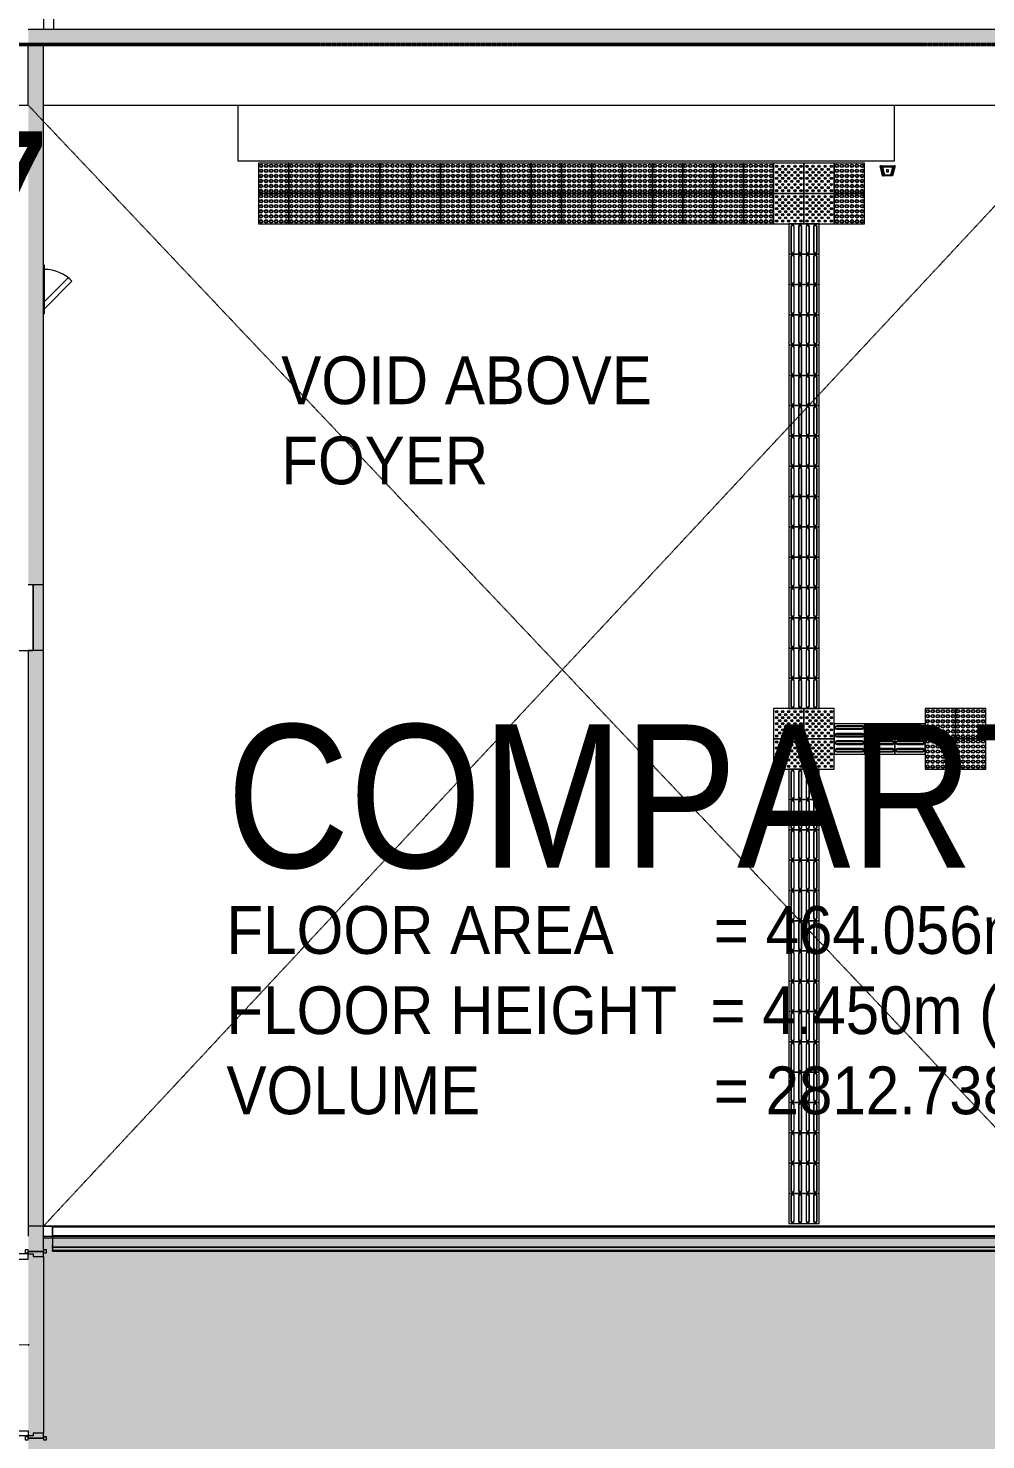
# Model space of a CAD drawing. Header units: millimetres. Extents: x 15878 to 679837, y -72324 to 391440.
# Drawn here: x 52639 to 62119, y 31742 to 45720 of the extents above; entities that cross this region are included whole.
import ezdxf

# ---------------------------------------------------------------- set-up
doc = ezdxf.new("R2010")
doc.units = ezdxf.units.MM
doc.linetypes.add('Demolished', pattern=[4.8, 3.2, -1.6])
doc.linetypes.add('Hidden', pattern=[7.14375, 4.7625, -2.38125])
for name, color, linetype, lineweight in [('A-DETL', 90, 'Continuous', 5), ('A-DETL-GENF', 92, 'Continuous', 5), ('A-DOOR', 31, 'Continuous', 5), ('A-DOOR-FRAM', 31, 'Continuous', 5), ('A-FLOR', 192, 'Continuous', 5), ('A-FLOR-HRAL', 11, 'Continuous', 5), ('A-GENM', 13, 'Continuous', 5), ('A-WALL', 113, 'Continuous', 5), ('A-WALL-PATT', 111, 'Continuous', 18), ('G-ANNO-TEXT', 231, 'Continuous', 5), ('S-BEAM', 12, 'Continuous', 5), ('S-COLS', 52, 'Continuous', 5)]:
    doc.layers.add(name, color=color, linetype=linetype, lineweight=lineweight)
doc.styles.add('Swis721 BT', font='swiss.ttf', dxfattribs={"width": 0.9, "height": 473.035439})
doc.styles.add('Swis721 BT_1', font='swiss.ttf', dxfattribs={"width": 0.85, "height": 1419.106317})

# ---------------------------------------------------------------- blocks, each defined once
blk = doc.blocks.new('DLN-Double Door__X03_ - _M31_1800 x 2450 _WH_-V3-1_F')
at = {"layer": 'A-DOOR', "color": 41}
for p, q in [((-850, -75), (-900, -75)), ((-900, -75), (-900, -975)), ((-850, -975), (-850, -75)), ((850, -75), (900, -75)), ((850, -975), (850, -75)), ((900, -75), (900, -975)), ((-900, -975), (-850, -975)), ((900, -975), (850, -975))]:
    blk.add_line(p, q, dxfattribs=at)
for centre, start, end in [((-900, -75), 270, 359.9923), ((900, -75), 180.0077, 270)]:
    blk.add_arc(centre, 900, start, end, dxfattribs=at)
at = {"layer": 'A-DOOR', "color": 253}
for centre, start, end in [((900, -75), 179.5, 180.0077), ((-900, -75), 359.9923, 0.5)]:
    blk.add_arc(centre, 900, start, end, dxfattribs=at)
at = {"layer": 'A-DOOR-FRAM', "color": 253}
for p, q in [((-910, 105), (-940, 105)), ((-940, 105), (-940, 75)), ((-940, 75), (-910, 75)), ((-875, 75), (-925, 75)), ((-925, 75), (-925, -75)), ((-910, 75), (-910, 105)), ((-875, -25), (-875, 75)), ((875, 75), (875, -25)), ((925, 75), (875, 75)), ((940, 105), (910, 105)), ((910, 105), (910, 75)), ((910, 75), (940, 75)), ((925, -75), (925, 75)), ((940, 75), (940, 105)), ((-900, -75), (-900, -25)), ((-900, -25), (-875, -25)), ((875, -25), (900, -25)), ((900, -25), (900, -75))]:
    blk.add_line(p, q, dxfattribs=at)
at = {"layer": 'A-DOOR-FRAM', "color": 41}
for p, q in [((-910, -75), (-940, -75)), ((-940, -75), (-940, -105)), ((-940, -105), (-910, -105)), ((-925, -75), (-900, -75)), ((-910, -105), (-910, -75)), ((900, -75), (925, -75)), ((940, -75), (910, -75)), ((910, -75), (910, -105)), ((910, -105), (940, -105)), ((940, -105), (940, -75))]:
    blk.add_line(p, q, dxfattribs=at)
blk = doc.blocks.new('DLN_Tactile - Hazard warning Tiles-3867762-1_F')
at = {"layer": 'A-GENM'}
for p, q in [((150, 150), (-150, 150)), ((-150, 150), (-150, -150)), ((150, -150), (150, 150)), ((-150, -150), (150, -150))]:
    blk.add_line(p, q, dxfattribs=at)
for centre, radius in [((-125, 125), 17.5), ((-75, 125), 17.5), ((-25, 125), 17.5), ((25, 125), 17.5), ((75, 125), 17.5), ((125, 125), 17.5), ((-125, 75), 17.5), ((-125, 25), 17.5), ((-125, 125), 12.5), ((-125, 75), 12.5), ((-125, 25), 12.5), ((-75, 75), 17.5), ((-75, 25), 17.5), ((-75, 125), 12.5), ((-75, 75), 12.5), ((-75, 25), 12.5), ((-25, 75), 17.5), ((-25, 25), 17.5), ((-25, 125), 12.5), ((-25, 75), 12.5), ((-25, 25), 12.5), ((25, 75), 17.5), ((25, 25), 17.5), ((25, 125), 12.5), ((25, 75), 12.5), ((25, 25), 12.5), ((75, 75), 17.5), ((75, 25), 17.5), ((75, 125), 12.5), ((75, 75), 12.5), ((75, 25), 12.5), ((125, 75), 17.5), ((125, 25), 17.5), ((125, 125), 12.5), ((125, 75), 12.5), ((125, 25), 12.5), ((-125, -25), 17.5), ((-125, -75), 17.5), ((-125, -125), 17.5), ((-125, -25), 12.5), ((-125, -75), 12.5), ((-125, -125), 12.5), ((-75, -25), 17.5), ((-75, -75), 17.5), ((-75, -125), 17.5), ((-75, -25), 12.5), ((-75, -75), 12.5), ((-75, -125), 12.5), ((-25, -25), 17.5), ((-25, -75), 17.5), ((-25, -125), 17.5), ((-25, -25), 12.5), ((-25, -75), 12.5), ((-25, -125), 12.5), ((25, -25), 17.5), ((25, -75), 17.5), ((25, -125), 17.5), ((25, -25), 12.5), ((25, -75), 12.5), ((25, -125), 12.5), ((75, -25), 17.5), ((75, -75), 17.5), ((75, -125), 17.5), ((75, -25), 12.5), ((75, -75), 12.5), ((75, -125), 12.5), ((125, -25), 17.5), ((125, -75), 17.5), ((125, -125), 17.5), ((125, -25), 12.5), ((125, -75), 12.5), ((125, -125), 12.5)]:
    blk.add_circle(centre, radius, dxfattribs=at)
blk = doc.blocks.new('DLN_Tactile - Positional Tiles-3867764-1_F')
at = {"layer": 'A-GENM'}
for p, q in [((150, 150), (-150, 150)), ((-150, 150), (-150, -150)), ((150, -150), (150, 150)), ((-150, -150), (150, -150))]:
    blk.add_line(p, q, dxfattribs=at)
for centre, radius in [((-120, 120), 11.5), ((-120, 60), 11.5), ((-120, 0), 11.5), ((-120, 120), 6), ((-120, 60), 6), ((-120, 0), 6), ((-90, 90), 11.5), ((-90, 30), 11.5), ((-90, 90), 6), ((-90, 30), 6), ((-60, 120), 11.5), ((-60, 60), 11.5), ((-60, 0), 11.5), ((-60, 120), 6), ((-60, 60), 6), ((-60, 0), 6), ((-30, 90), 11.5), ((-30, 30), 11.5), ((-30, 90), 6), ((-30, 30), 6), ((0, 120), 11.5), ((0, 60), 11.5), ((0, 0), 11.5), ((0, 120), 6), ((0, 60), 6), ((0, 0), 6), ((30, 90), 11.5), ((30, 30), 11.5), ((30, 90), 6), ((30, 30), 6), ((60, 120), 11.5), ((60, 60), 11.5), ((60, 0), 11.5), ((60, 120), 6), ((60, 60), 6), ((60, 0), 6), ((90, 90), 11.5), ((90, 30), 11.5), ((90, 90), 6), ((90, 30), 6), ((120, 120), 11.5), ((120, 60), 11.5), ((120, 0), 11.5), ((120, 120), 6), ((120, 60), 6), ((120, 0), 6), ((-120, -60), 11.5), ((-120, -120), 11.5), ((-120, -60), 6), ((-120, -120), 6), ((-90, -30), 11.5), ((-90, -90), 11.5), ((-90, -30), 6), ((-90, -90), 6), ((-60, -60), 11.5), ((-60, -120), 11.5), ((-60, -60), 6), ((-60, -120), 6), ((-30, -30), 11.5), ((-30, -90), 11.5), ((-30, -30), 6), ((-30, -90), 6), ((0, -60), 11.5), ((0, -120), 11.5), ((0, -60), 6), ((0, -120), 6), ((30, -30), 11.5), ((30, -90), 11.5), ((30, -30), 6), ((30, -90), 6), ((60, -60), 11.5), ((60, -120), 11.5), ((60, -60), 6), ((60, -120), 6), ((90, -30), 11.5), ((90, -90), 11.5), ((90, -30), 6), ((90, -90), 6), ((120, -60), 11.5), ((120, -120), 11.5), ((120, -60), 6), ((120, -120), 6)]:
    blk.add_circle(centre, radius, dxfattribs=at)
blk = doc.blocks.new('DLN_Tactile - Directional Tiles-3867766-1_F')
at = {"layer": 'A-GENM'}
for p, q in [((150, 150), (-150, 150)), ((-150, 150), (-150, -150)), ((150, -150), (150, 150)), ((-129.5, 125.5), (-129.5, -125.5)), ((-123.5, -125.5), (-123.5, 125.5)), ((-101.5, 125.5), (-101.5, -125.5)), ((-95.5, -125.5), (-95.5, 125.5)), ((-54.5, 125.5), (-54.5, -125.5)), ((-48.5, -125.5), (-48.5, 125.5)), ((-26.5, 125.5), (-26.5, -125.5)), ((-20.5, -125.5), (-20.5, 125.5)), ((20.5, 125.5), (20.5, -125.5)), ((26.5, -125.5), (26.5, 125.5)), ((48.5, 125.5), (48.5, -125.5)), ((54.5, -125.5), (54.5, 125.5)), ((95.5, 125.5), (95.5, -125.5)), ((101.5, -125.5), (101.5, 125.5)), ((123.5, 125.5), (123.5, -125.5)), ((129.5, -125.5), (129.5, 125.5)), ((-150, -150), (150, -150))]:
    blk.add_line(p, q, dxfattribs=at)
for centre, radius, start, end in [((-112.5, 125.5), 17, 360, 180), ((-37.5, 125.5), 17, 360, 180), ((37.5, 125.5), 17, 360, 180), ((112.5, 125.5), 17, 360, 180), ((-112.5, 125.5), 11, 360, 180), ((-37.5, 125.5), 11, 360, 180), ((37.5, 125.5), 11, 360, 180), ((112.5, 125.5), 11, 360, 180), ((-112.5, -125.5), 17, 180, 360), ((-112.5, -125.5), 11, 180, 360), ((-37.5, -125.5), 17, 180, 360), ((-37.5, -125.5), 11, 180, 360), ((37.5, -125.5), 17, 180, 360), ((37.5, -125.5), 11, 180, 360), ((112.5, -125.5), 17, 180, 360), ((112.5, -125.5), 11, 180, 360)]:
    blk.add_arc(centre, radius, start, end, dxfattribs=at)
blk = doc.blocks.new('DLN-Access Panel__AP12_ - _AP12_ 400 x 1100 _WH_-16942930-1_F')
at = {"layer": 'A-DOOR'}
h = blk.add_hatch(dxfattribs=at)
h.set_pattern_fill('FP_16', color=253, style=0, pattern_type=2)
h.set_pattern_definition([(315, (-43132.5, 52714.3), (1237.437, 1237.437), []), (315, (-41257.5, 52714.3), (1237.437, 1237.437), [])])
h.paths.add_polyline_path([(-240, -85), (240, -85), (240, -75), (-240, -75)], flags=0)
at = {"layer": 'A-DOOR', "color": 253}
for p, q in [((-240, -85), (-240, -75)), ((-240, -85), (240, -85)), ((-190, -85), (83, -358)), ((118, -322), (-119, -85)), ((240, -85), (240, -75)), ((83, -358), (118, -322))]:
    blk.add_line(p, q, dxfattribs=at)
blk.add_arc((-200, -75), 400, 315, 358.5193, dxfattribs=at)
blk = doc.blocks.new('Structural Framing 2 - Structural Framing 2-14365667-1_F')
at = {"layer": 'S-BEAM', "color": 253}
for p, q in [((37639, 45607), (37639, 45707)), ((38246, 45720), (38246, 45707)), ((52639, 45557), (52039, 45557)), ((52039, 37189), (52039, 39557)), ((52639, 39557), (52639, 33907)), ((37639, 38707), (37639, 37482)), ((37639, 37479), (37639, 37436)), ((37639, 37433), (37639, 37032)), ((52039, 37032), (52039, 37189)), ((37715, 37032), (37789, 37032)), ((52039, 36432), (52039, 37032)), ((37639, 34107), (37639, 36432)), ((37715, 36432), (37789, 36432)), ((52039, 35822), (52039, 36432)), ((52039, 34557), (52039, 34707)), ((37739, 34107), (37639, 34107)), ((37789, 34107), (37739, 34107)), ((52639, 33907), (52639, 33857)), ((52639, 33857), (52639, 33757))]:
    blk.add_line(p, q, dxfattribs=at)
at = {"layer": 'S-BEAM', "color": 41}
for p, q in [((38246, 41957), (38246, 41807)), ((40039, 41807), (40039, 41957)), ((40639, 41807), (40639, 41957)), ((38246, 40207), (37789, 40207)), ((40039, 33857), (40039, 33907)), ((40039, 33757), (40039, 33857)), ((40639, 33857), (40639, 33907)), ((40639, 33757), (40639, 33857))]:
    blk.add_line(p, q, dxfattribs=at)
blk = doc.blocks.new('DLN_Automatic Door Bollard - DLN_Automatic Door Bollard-15018911-1_F')
at = {"layer": 'A-GENM', "color": 253}
for p, q in [((-50, -50), (-75, 50)), ((-65, 50), (-75, 50)), ((-40, -50), (-65, 50)), ((-65, 50), (65, 50)), ((-32, -41), (-52, 41)), ((-52, 41), (52, 41)), ((-52, 41), (-32, -40)), ((-51, 42), (-51, 40)), ((51, 40), (-51, 40)), ((-51, 40), (-32, -40)), ((-10, 8), (-10, -8)), ((8, 10), (-8, 10)), ((10, -8), (10, 8)), ((52, 41), (32, -41)), ((32, -40), (52, 41)), ((32, -40), (51, 40)), ((65, 50), (40, -50)), ((75, 50), (50, -50)), ((51, 40), (51, 42)), ((75, 50), (65, 50)), ((-50, -50), (-40, -50)), ((40, -50), (-40, -50)), ((-32, -40), (32, -40)), ((32, -41), (-32, -41)), ((-8, -10), (8, -10)), ((50, -50), (40, -50))]:
    blk.add_line(p, q, dxfattribs=at)
for centre, major_axis, start_param, end_param in [((-8, 8), (-2, 0), 4.712389, 6.283185), ((8, 8), (2, 0), 0, 1.570796), ((-8, -8), (2, 0), 3.141593, 4.712389), ((8, -8), (-2, 0), 1.570796, 3.141593)]:
    blk.add_ellipse(centre, major_axis=major_axis, ratio=0.866025, start_param=start_param, end_param=end_param, dxfattribs=at)
blk = doc.blocks.new('Railings 7 - Railings 7-18739482-1_F')
at = {"layer": 'A-FLOR-HRAL', "color": 253}
for p, q in [((52879, 33766), (52879, 33847)), ((52879, 33847), (52879, 33766)), ((75192, 33847), (52879, 33847)), ((52879, 33766), (75273, 33766)), ((52879, 33758), (52879, 33766)), ((75280, 33758), (52879, 33758)), ((52879, 33757), (52879, 33649)), ((52879, 33757), (52879, 33735)), ((52879, 33731), (52879, 33723)), ((52879, 33723), (52879, 33700)), ((52879, 33700), (52879, 33687)), ((52879, 33687), (52879, 33674)), ((52879, 33649), (52879, 33674)), ((52879, 33674), (52879, 33674)), ((52879, 33674), (52879, 33667)), ((52879, 33667), (52879, 33649)), ((52879, 33662), (52879, 33649)), ((52879, 33649), (52879, 33619)), ((75389, 33649), (52879, 33649)), ((52879, 33649), (75389, 33649)), ((52879, 33649), (52879, 33643)), ((52879, 33643), (52879, 33649)), ((52879, 33649), (52879, 33637)), ((52879, 33637), (52879, 33643)), ((52879, 33631), (52879, 33623)), ((52879, 33619), (75420, 33619)), ((52879, 33610), (52879, 33619)), ((52879, 33617), (52879, 33612)), ((52879, 33612), (52879, 33610)), ((52879, 33610), (75428, 33610))]:
    blk.add_line(p, q, dxfattribs=at)

msp = doc.modelspace()

# ---------------------------------------------------------------- hatches: boundary and pattern name
at = {"layer": 'A-DETL-GENF', "transparency": 33554585}
msp.add_hatch(color=253, dxfattribs=at).paths.add_polyline_path([(78839.3, 7707.5), (78839.3, 15874.2), (88639.3, 15874.2), (88639.3, 23590.5), (86708.4, 23590.5), (86708.4, 23740.5), (88536.2, 31007.5), (88039.3, 31007.5), (88039.3, 31457.5), (82864.3, 31457.5), (82864.3, 34107.5), (87689.3, 34107.5), (87689.3, 39607.5), (85289.3, 39607.5), (85289.3, 40057.5), (83089.3, 40057.5), (83089.3, 39607.5), (74619.3, 39607.5), (74619.3, 40057.5), (72419.3, 40057.5), (72419.3, 39607.5), (71539.3, 39607.5), (71539.3, 52007.5), (63889.3, 52007.5), (63889.3, 51407.5), (63289.3, 51407.5), (63289.3, 37257.5), (75389.3, 37257.5), (75389.3, 33757.5), (52639.3, 33757.5), (52639.3, 31607.5), (76689.3, 31607.5), (76689.3, 29767.5), (75489.3, 29767.5), (75489.3, 27367.5), (76689.3, 27367.5), (76689.3, 21440.5), (78464.3, 21440.5), (78464.3, 18024.2), (76689.3, 18024.2), (76689.3, 12097.5), (75489.3, 12097.5), (75489.3, 9697.5), (76689.3, 9697.5), (76689.3, 7707.5), (78457.2, 7707.5)], flags=0)
at = {"layer": 'A-WALL-PATT', "lineweight": 5, "transparency": 33554432}
for points in [[(52639.3, 45557.5), (63139.3, 45557.5), (63139.3, 45707.5), (52639.3, 45707.5)], [(52639.3, 40207.5), (52789.3, 40207.5), (52789.3, 45557.5), (52639.3, 45557.5), (52639.3, 41441.6)], [(52789.3, 39557.5), (52789.3, 40207.5), (52689.3, 40207.5), (52689.3, 39557.5)]]:
    msp.add_hatch(color=253, dxfattribs=at).paths.add_polyline_path(points, flags=0)
h = msp.add_hatch(color=253, dxfattribs=at)
h.paths.add_polyline_path([(52639.3, 31617.5), (52789.3, 31617.5), (52789.3, 31757.5), (52639.3, 31757.5), (52639.3, 31742.5)], flags=0)
h.paths.add_polyline_path([(52639.3, 33607.5), (52789.3, 33607.5), (52789.3, 39557.5), (52639.3, 39557.5), (52639.3, 33622.5)], flags=0)

# ---------------------------------------------------------------- linework, layer by layer
at = {"layer": 'A-DETL', "linetype": 'Demolished', "lineweight": 50}
msp.add_line((52339.3, 45557.5), (63289.3, 45557.5), dxfattribs=at)
at = {"layer": 'A-DETL', "linetype": 'Hidden', "lineweight": 20}
for p, q in [((52639.3, 44957.5), (63139.3, 33857.5)), ((63139.3, 44957.5), (52789.3, 33857.5))]:
    msp.add_line(p, q, dxfattribs=at)
at = {"layer": 'A-FLOR'}
for p, q in [((52889.3, 52007.5), (52889.3, 45707.5)), ((52789.3, 45557.5), (52639.3, 45557.5)), ((52789.3, 45557.5), (63139.3, 45557.5)), ((52789.3, 33857.5), (52789.3, 45557.5)), ((52789.3, 44957.5), (63139.3, 44957.5)), ((54714.3, 44957.5), (54714.3, 44407.5)), ((61214.3, 44407.5), (61214.3, 44957.5)), ((54714.3, 44407.5), (61214.3, 44407.5)), ((52664.3, 33857.5), (52639.3, 33857.5)), ((52639.3, 33857.5), (52639.3, 33757.5)), ((52789.3, 33857.5), (52664.4, 33857.5)), ((75272.7, 33857.5), (52789.3, 33857.5)), ((75191.9, 33857.5), (52789.3, 33857.5)), ((75289.3, 33739.5), (52789.3, 33739.5)), ((52789.3, 31782.5), (52789.3, 31772.5))]:
    msp.add_line(p, q, dxfattribs=at)
at = {"layer": 'A-WALL', "color": 253}
for p, q in [((52789.3, 52157.5), (52789.3, 45707.5)), ((63289.3, 45707.5), (52639.3, 45707.5)), ((63289.3, 45557.5), (52639.3, 45557.5)), ((52789.3, 45557.5), (52789.3, 45557.5)), ((52789.3, 40207.5), (52639.3, 40207.5)), ((52689.3, 40207.5), (52689.3, 39557.5)), ((52789.3, 39557.5), (52789.3, 40207.5)), ((52789.3, 39557.5), (52639.3, 39557.5)), ((52789.3, 33627), (52789.3, 39557.5)), ((52789.3, 33857.5), (75191.9, 33857.5)), ((52789.3, 33757.5), (75366.1, 33757.5)), ((52639.3, 33607.5), (52789.3, 33607.5)), ((52789.3, 33557.5), (52789.3, 31807.5)), ((52789.3, 31757.5), (52639.3, 31757.5))]:
    msp.add_line(p, q, dxfattribs=at)
at = {"layer": 'S-COLS', "color": 61, "lineweight": 20}
for p, q in [((52639.3, 44957.5), (52639.3, 45557.5)), ((52039.3, 44957.5), (52639.3, 44957.5))]:
    msp.add_line(p, q, dxfattribs=at)
at = {"layer": 'S-COLS', "color": 9, "lineweight": 20}
for p, q in [((52689.3, 40207.5), (52639.3, 40207.5)), ((52689.3, 39557.5), (52689.3, 40207.5)), ((52039.3, 39557.5), (52689.3, 39557.5))]:
    msp.add_line(p, q, dxfattribs=at)

# ---------------------------------------------------------------- block references
at = {"layer": 'A-DOOR', "color": 253}
for name, p, rotation in [('DLN-Access Panel__AP12_ - _AP12_ 400 x 1100 _WH_-16942930-1_F', (52714.3, 43132.5), 90), ('DLN-Double Door__X03_ - _M31_1800 x 2450 _WH_-V3-1_F', (52714.3, 32682.5), 270)]:
    msp.add_blockref(name, p, dxfattribs=dict(at, rotation=rotation))
at = {"layer": 'A-FLOR-HRAL', "color": 253}
msp.add_blockref('Railings 7 - Railings 7-18739482-1_F', (0, 0), dxfattribs=at)
at = {"layer": 'A-GENM'}
for name, p in [('DLN_Tactile - Hazard warning Tiles-3867762-1_F', (55069.3, 44232.5)), ('DLN_Tactile - Hazard warning Tiles-3867762-1_F', (55369.3, 44232.5)), ('DLN_Tactile - Hazard warning Tiles-3867762-1_F', (55669.3, 44232.5)), ('DLN_Tactile - Hazard warning Tiles-3867762-1_F', (55969.3, 44232.5)), ('DLN_Tactile - Hazard warning Tiles-3867762-1_F', (56269.3, 44232.5)), ('DLN_Tactile - Hazard warning Tiles-3867762-1_F', (56569.3, 44232.5)), ('DLN_Tactile - Hazard warning Tiles-3867762-1_F', (56869.3, 44232.5)), ('DLN_Tactile - Hazard warning Tiles-3867762-1_F', (57169.3, 44232.5)), ('DLN_Tactile - Hazard warning Tiles-3867762-1_F', (57469.3, 44232.5)), ('DLN_Tactile - Hazard warning Tiles-3867762-1_F', (57769.3, 44232.5)), ('DLN_Tactile - Hazard warning Tiles-3867762-1_F', (58069.3, 44232.5)), ('DLN_Tactile - Hazard warning Tiles-3867762-1_F', (58369.3, 44232.5)), ('DLN_Tactile - Hazard warning Tiles-3867762-1_F', (58669.3, 44232.5)), ('DLN_Tactile - Hazard warning Tiles-3867762-1_F', (58969.3, 44232.5)), ('DLN_Tactile - Hazard warning Tiles-3867762-1_F', (59269.3, 44232.5)), ('DLN_Tactile - Hazard warning Tiles-3867762-1_F', (59569.3, 44232.5)), ('DLN_Tactile - Hazard warning Tiles-3867762-1_F', (59869.3, 44232.5)), ('DLN_Tactile - Positional Tiles-3867764-1_F', (60169.3, 44232.5)), ('DLN_Tactile - Positional Tiles-3867764-1_F', (60469.3, 44232.5)), ('DLN_Tactile - Hazard warning Tiles-3867762-1_F', (60769.3, 44232.5)), ('DLN_Tactile - Hazard warning Tiles-3867762-1_F', (55069.3, 43932.5)), ('DLN_Tactile - Hazard warning Tiles-3867762-1_F', (55369.3, 43932.5)), ('DLN_Tactile - Hazard warning Tiles-3867762-1_F', (55669.3, 43932.5)), ('DLN_Tactile - Hazard warning Tiles-3867762-1_F', (55969.3, 43932.5)), ('DLN_Tactile - Hazard warning Tiles-3867762-1_F', (56269.3, 43932.5)), ('DLN_Tactile - Hazard warning Tiles-3867762-1_F', (56569.3, 43932.5)), ('DLN_Tactile - Hazard warning Tiles-3867762-1_F', (56869.3, 43932.5)), ('DLN_Tactile - Hazard warning Tiles-3867762-1_F', (57169.3, 43932.5)), ('DLN_Tactile - Hazard warning Tiles-3867762-1_F', (57469.3, 43932.5)), ('DLN_Tactile - Hazard warning Tiles-3867762-1_F', (57769.3, 43932.5)), ('DLN_Tactile - Hazard warning Tiles-3867762-1_F', (58069.3, 43932.5)), ('DLN_Tactile - Hazard warning Tiles-3867762-1_F', (58369.3, 43932.5)), ('DLN_Tactile - Hazard warning Tiles-3867762-1_F', (58669.3, 43932.5)), ('DLN_Tactile - Hazard warning Tiles-3867762-1_F', (58969.3, 43932.5)), ('DLN_Tactile - Hazard warning Tiles-3867762-1_F', (59269.3, 43932.5)), ('DLN_Tactile - Hazard warning Tiles-3867762-1_F', (59569.3, 43932.5)), ('DLN_Tactile - Hazard warning Tiles-3867762-1_F', (59869.3, 43932.5)), ('DLN_Tactile - Positional Tiles-3867764-1_F', (60169.3, 43932.5)), ('DLN_Tactile - Positional Tiles-3867764-1_F', (60469.3, 43932.5)), ('DLN_Tactile - Hazard warning Tiles-3867762-1_F', (60769.3, 43932.5)), ('DLN_Tactile - Directional Tiles-3867766-1_F', (60319.3, 43632.5)), ('DLN_Tactile - Directional Tiles-3867766-1_F', (60319.3, 43332.5)), ('DLN_Tactile - Directional Tiles-3867766-1_F', (60319.3, 43032.5)), ('DLN_Tactile - Directional Tiles-3867766-1_F', (60319.3, 42732.5)), ('DLN_Tactile - Directional Tiles-3867766-1_F', (60319.3, 42432.5)), ('DLN_Tactile - Directional Tiles-3867766-1_F', (60319.3, 42132.5)), ('DLN_Tactile - Directional Tiles-3867766-1_F', (60319.3, 41832.5)), ('DLN_Tactile - Directional Tiles-3867766-1_F', (60319.3, 41532.5)), ('DLN_Tactile - Directional Tiles-3867766-1_F', (60319.3, 41232.5)), ('DLN_Tactile - Directional Tiles-3867766-1_F', (60319.3, 40932.5)), ('DLN_Tactile - Directional Tiles-3867766-1_F', (60319.3, 40632.5)), ('DLN_Tactile - Directional Tiles-3867766-1_F', (60319.3, 40332.5)), ('DLN_Tactile - Directional Tiles-3867766-1_F', (60319.3, 40032.5)), ('DLN_Tactile - Directional Tiles-3867766-1_F', (60319.3, 39732.5)), ('DLN_Tactile - Directional Tiles-3867766-1_F', (60319.3, 39432.5)), ('DLN_Tactile - Directional Tiles-3867766-1_F', (60319.3, 39132.5)), ('DLN_Tactile - Positional Tiles-3867764-1_F', (60169.3, 38832.5)), ('DLN_Tactile - Positional Tiles-3867764-1_F', (60469.3, 38832.5)), ('DLN_Tactile - Hazard warning Tiles-3867762-1_F', (61669.3, 38832.5)), ('DLN_Tactile - Hazard warning Tiles-3867762-1_F', (61969.3, 38832.5)), ('DLN_Tactile - Positional Tiles-3867764-1_F', (60169.3, 38532.5)), ('DLN_Tactile - Positional Tiles-3867764-1_F', (60469.3, 38532.5)), ('DLN_Tactile - Hazard warning Tiles-3867762-1_F', (61669.3, 38532.5)), ('DLN_Tactile - Hazard warning Tiles-3867762-1_F', (61969.3, 38532.5)), ('DLN_Tactile - Directional Tiles-3867766-1_F', (60319.3, 38232.5)), ('DLN_Tactile - Directional Tiles-3867766-1_F', (60319.3, 37932.5)), ('DLN_Tactile - Directional Tiles-3867766-1_F', (60319.3, 37632.5)), ('DLN_Tactile - Directional Tiles-3867766-1_F', (60319.3, 37332.5)), ('DLN_Tactile - Directional Tiles-3867766-1_F', (60319.3, 37032.5)), ('DLN_Tactile - Directional Tiles-3867766-1_F', (60319.3, 36732.5)), ('DLN_Tactile - Directional Tiles-3867766-1_F', (60319.3, 36432.5)), ('DLN_Tactile - Directional Tiles-3867766-1_F', (60319.3, 36132.5)), ('DLN_Tactile - Directional Tiles-3867766-1_F', (60319.3, 35832.5)), ('DLN_Tactile - Directional Tiles-3867766-1_F', (60319.3, 35532.5)), ('DLN_Tactile - Directional Tiles-3867766-1_F', (60319.3, 35232.5)), ('DLN_Tactile - Directional Tiles-3867766-1_F', (60319.3, 34932.5)), ('DLN_Tactile - Directional Tiles-3867766-1_F', (60319.3, 34632.5)), ('DLN_Tactile - Directional Tiles-3867766-1_F', (60319.3, 34332.5)), ('DLN_Tactile - Directional Tiles-3867766-1_F', (60319.3, 34032.5))]:
    msp.add_blockref(name, p, dxfattribs=at)
at = {"layer": 'A-GENM', "color": 253}
msp.add_blockref('DLN_Automatic Door Bollard - DLN_Automatic Door Bollard-15018911-1_F', (61147.3, 44307.5), dxfattribs=at)
at = {"layer": 'A-GENM', "rotation": 270}
for p in [(60769.3, 38682.5), (61069.3, 38682.5), (61369.3, 38682.5)]:
    msp.add_blockref('DLN_Tactile - Directional Tiles-3867766-1_F', p, dxfattribs=at)
at = {"layer": 'S-BEAM', "color": 41}
msp.add_blockref('Structural Framing 2 - Structural Framing 2-14365667-1_F', (0, 0), dxfattribs=at)

# ---------------------------------------------------------------- texts
at = {"layer": 'G-ANNO-TEXT', "color": 7, "attachment_point": 1, "line_spacing_factor": 1.00667}
for s, insert, char_height, width, style in [('COMPARTMENT 7', (38256, 44697.4), 1419.106, 16956, 'Swis721 BT_1'), ('VOID ABOVE\\PFOYER', (55144.5, 42470.3), 473.04, 4248, 'Swis721 BT'), ('COMPARTMENT 1b', (54602.3, 38825.8), 1419.106, 18162, 'Swis721 BT_1'), ('FLOOR AREA      = 464.056m²\\PFLOOR HEIGHT  = 4.450m (MAX.)\\PVOLUME              = 2812.738m³\\P', (54602.3, 37026.6), 473.035, 11112, 'Swis721 BT')]:
    msp.add_mtext(s, dxfattribs=dict(at, insert=insert, char_height=char_height, width=width, style=style))

doc.saveas('drawing.dxf')
